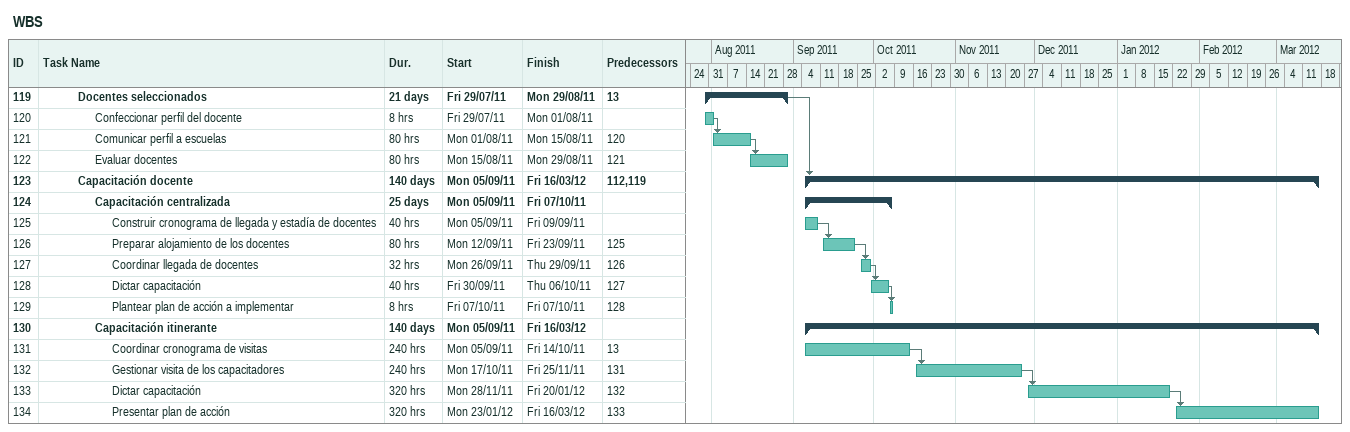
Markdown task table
WBS

| ID | Level | Task | Duration | Start | Finish | Predecessors |
|---|---|---|---|---|---|---|
| 119 | 3 | **Docentes seleccionados** | 21d | 2011-07-29 | 2011-08-29 | 13 |
| 120 | 4 | Confeccionar perfil del docente | 8h | 2011-07-29 | 2011-08-01 |  |
| 121 | 4 | Comunicar perfil a escuelas | 80h | 2011-08-01 | 2011-08-15 | 120 |
| 122 | 4 | Evaluar docentes | 80h | 2011-08-15 | 2011-08-29 | 121 |
| 123 | 3 | **Capacitación docente** | 140d | 2011-09-05 | 2012-03-16 | 112, 119 |
| 124 | 4 | **Capacitación centralizada** | 25d | 2011-09-05 | 2011-10-07 |  |
| 125 | 5 | Construir cronograma de llegada y estadía de docentes | 40h | 2011-09-05 | 2011-09-09 |  |
| 126 | 5 | Preparar alojamiento de los docentes | 80h | 2011-09-12 | 2011-09-23 | 125 |
| 127 | 5 | Coordinar llegada de docentes | 32h | 2011-09-26 | 2011-09-29 | 126 |
| 128 | 5 | Dictar capacitación | 40h | 2011-09-30 | 2011-10-06 | 127 |
| 129 | 5 | Plantear plan de acción a implementar | 8h | 2011-10-07 | 2011-10-07 | 128 |
| 130 | 4 | **Capacitación itinerante** | 140d | 2011-09-05 | 2012-03-16 |  |
| 131 | 5 | Coordinar cronograma de visitas | 240h | 2011-09-05 | 2011-10-14 | 13 |
| 132 | 5 | Gestionar visita de los capacitadores | 240h | 2011-10-17 | 2011-11-25 | 131 |
| 133 | 5 | Dictar capacitación | 320h | 2011-11-28 | 2012-01-20 | 132 |
| 134 | 5 | Presentar plan de acción | 320h | 2012-01-23 | 2012-03-16 | 133 |
